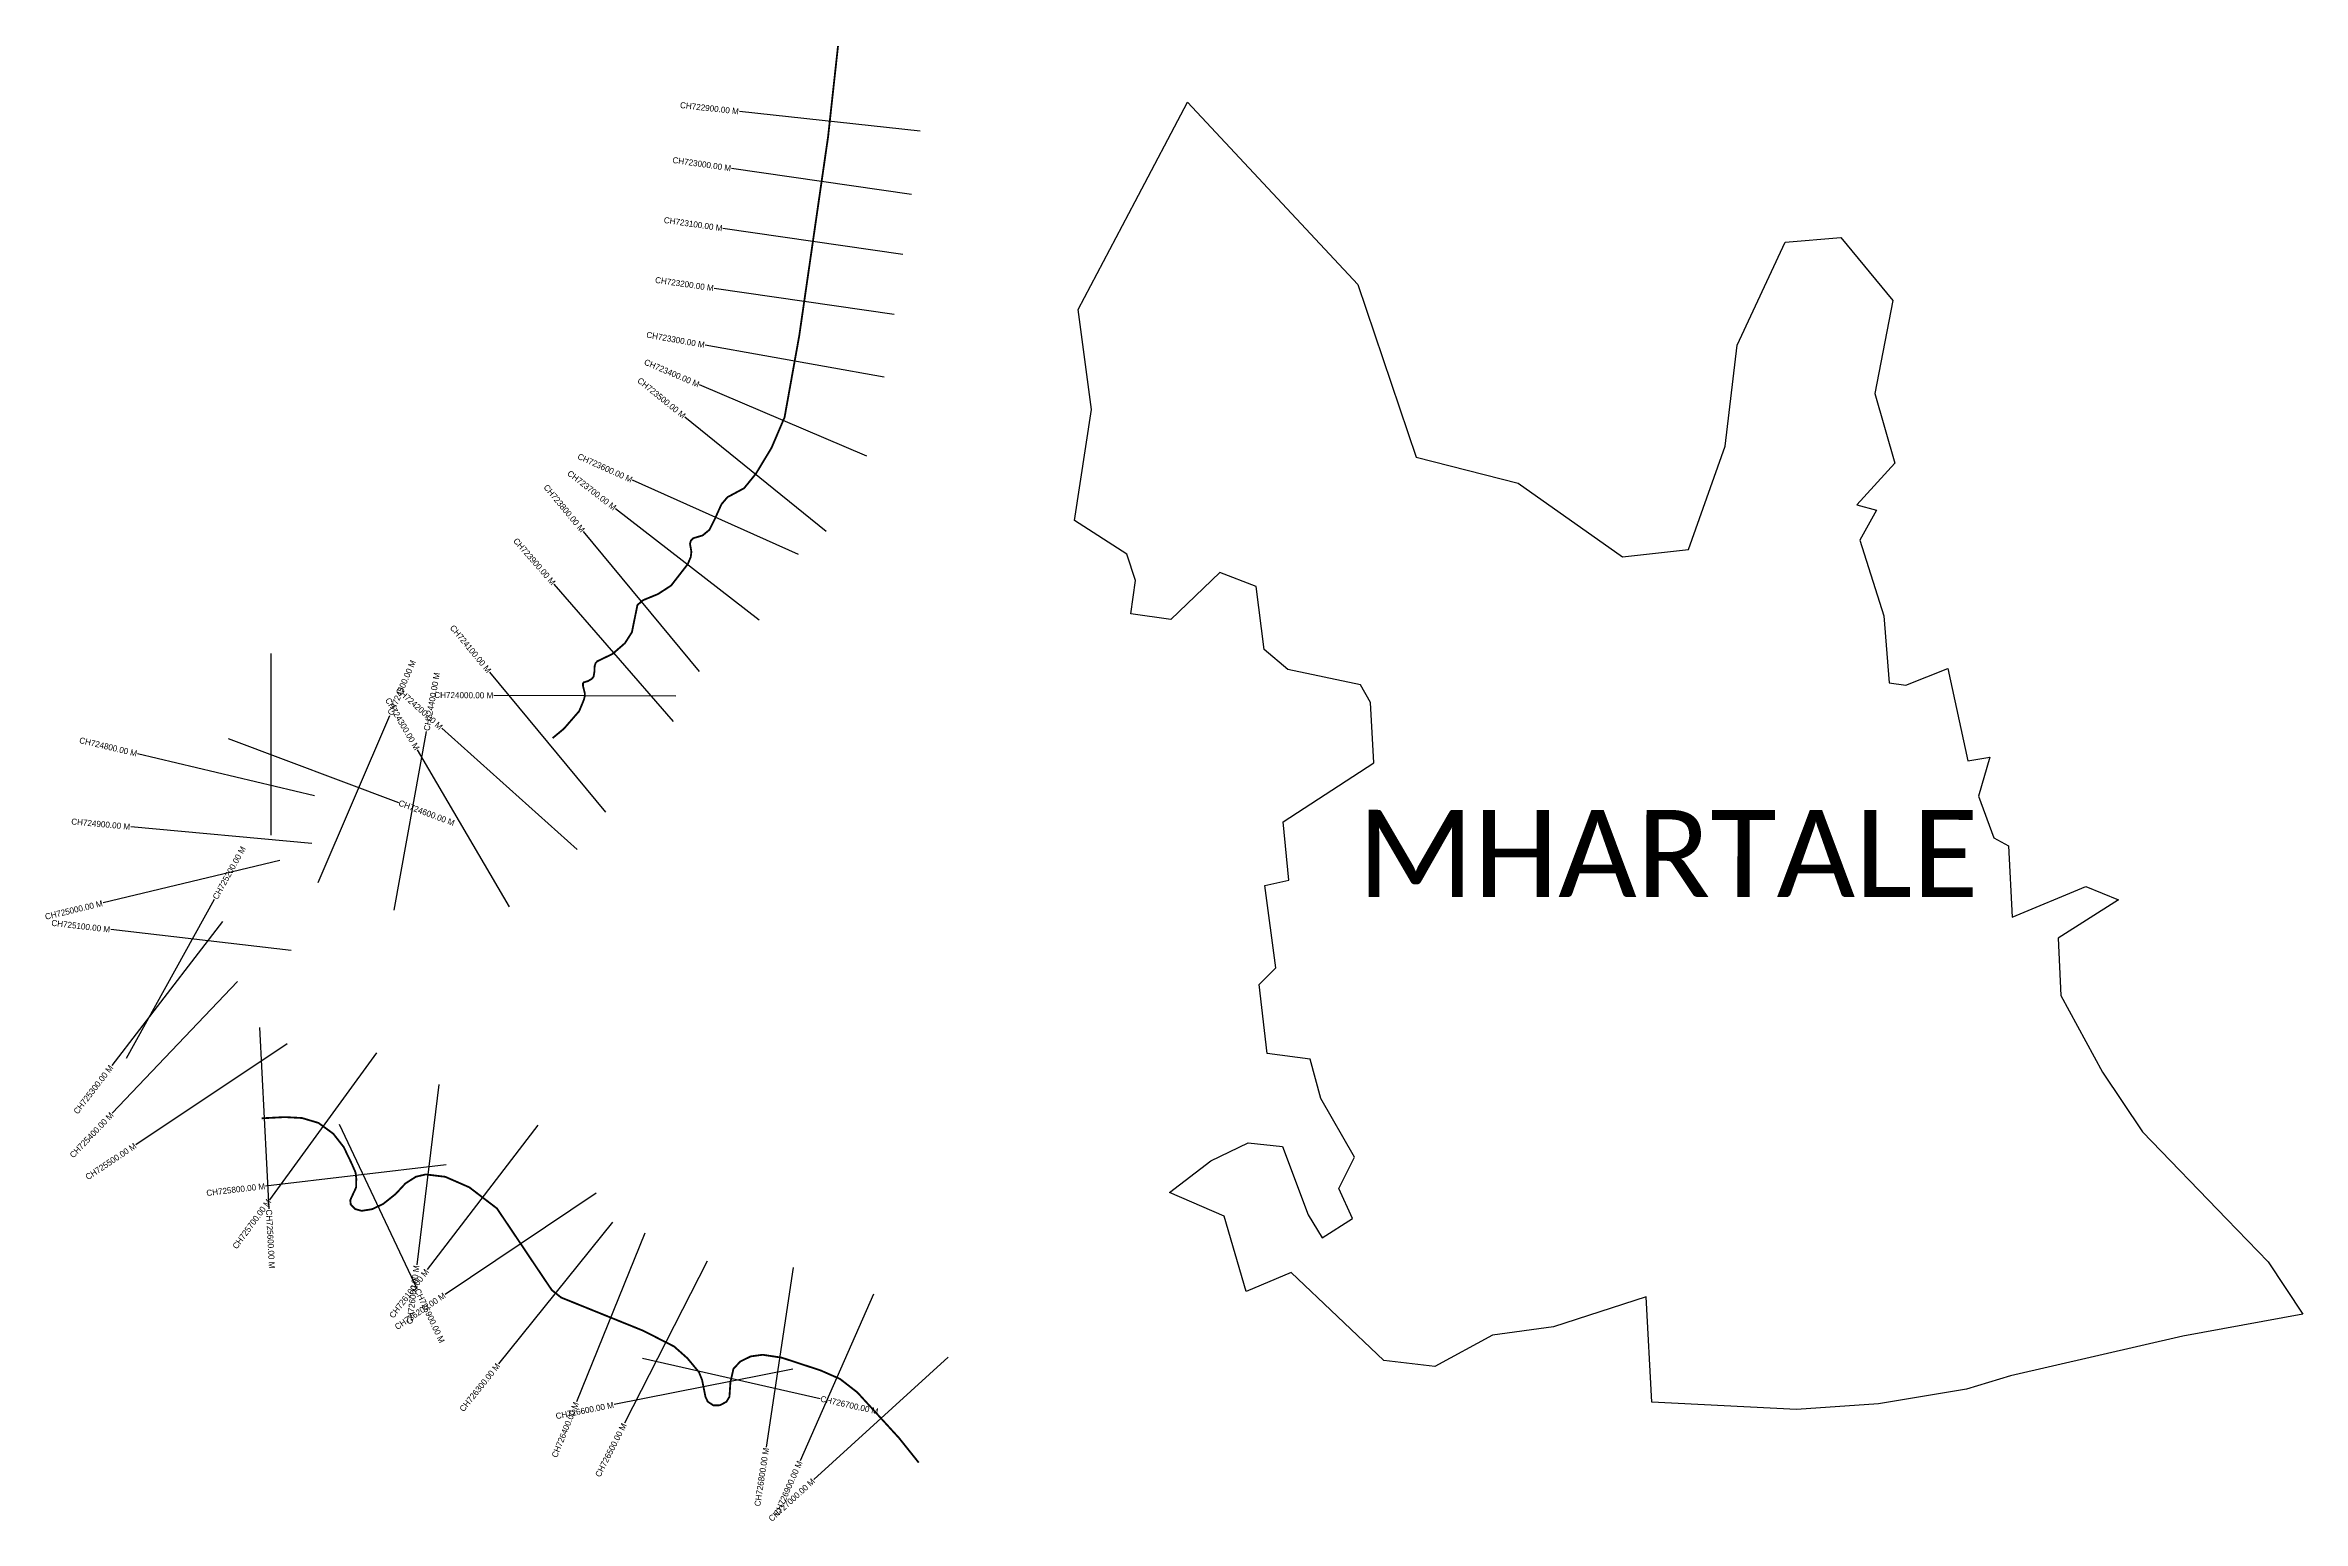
# Model space of a CAD drawing. Header units: metres. Extents: x 355535 to 359260, y 1740268 to 1742703.
import ezdxf
from ezdxf.enums import TextEntityAlignment as Align

# ---------------------------------------------------------------- set-up
doc = ezdxf.new("R2010")
doc.units = ezdxf.units.M
for name, color, linetype in [('CS', 134, 'Continuous'), ('CSMark', 6, 'Continuous'), ('NATURALLY PROTECTED', 3, 'Continuous'), ('VILLAGE NAME', 250, 'Continuous')]:
    doc.layers.add(name, color=color, linetype=linetype)

msp = doc.modelspace()

# ---------------------------------------------------------------- linework, layer by layer
at = {"color": 3}
for points in [[(358497.7, 1742385.8), (358583.2, 1742281.7), (358553.8, 1742128.4), (358586.6, 1742013.7), (358523.8, 1741944.5), (358556.4, 1741935.7), (358529.1, 1741886.4), (358568.6, 1741761.6), (358577.1, 1741650.8), (358604.9, 1741647.2), (358674.1, 1741674.4), (358707, 1741522.4), (358743.2, 1741528.5), (358724.6, 1741464), (358749.9, 1741395.3), (358774.3, 1741382), (358780.3, 1741264.5), (358901.6, 1741314.9), (358955.6, 1741292.8), (358856.1, 1741229.7), (358860.6, 1741134.9), (358929.1, 1741008.3), (358995.2, 1740910.2), (359134.6, 1740765.7), (359202.4, 1740695.4), (359259.8, 1740609.1), (359061.8, 1740572.8), (358777.6, 1740507.5), (358704.9, 1740485.3), (358559.8, 1740461.3), (358424.3, 1740451.6), (358185.7, 1740464), (358176.4, 1740637.6), (358023.4, 1740588.3), (357922.7, 1740574.3), (357827.8, 1740523), (357743.9, 1740532.7), (357590.7, 1740678), (357516.7, 1740646.4), (357480.3, 1740771), (357389.8, 1740810), (357458.2, 1740861.9), (357519.7, 1740892.1), (357576.6, 1740885.8), (357618.9, 1740772.8), (357642.2, 1740735.3), (357691.7, 1740767.2), (357669.3, 1740816.4), (357695.1, 1740868), (357639.5, 1740965.1), (357621.9, 1741030.1), (357551.3, 1741039), (357537.8, 1741152.9), (357565.5, 1741180.7), (357547.4, 1741316.7), (357586.8, 1741325.4), (357577.8, 1741421.7), (357727.3, 1741518.7), (357721.9, 1741618.7), (357705, 1741647.9), (357585.3, 1741673.1), (357546, 1741706.2), (357532.9, 1741809.8), (357473.2, 1741833.2), (357392.1, 1741755.6), (357326.1, 1741764.7), (357333.8, 1741819.9), (357319.9, 1741863.4), (357233.6, 1741918.8), (357261.5, 1742101.9), (357239.5, 1742267), (357333.2, 1742445.1), (357419.7, 1742609.1), (357700.8, 1742308.4), (357796.9, 1742023.5), (357965.3, 1741980.7), (358137.4, 1741858.7), (358246.2, 1741870.9), (358307, 1742041.4), (358326.8, 1742208.1), (358405.7, 1742377.9)], [(358405.7, 1742377.9), (358497.7, 1742385.8)]]:
    msp.add_lwpolyline(points, dxfattribs=at)
at = {"layer": 'CS'}
for p, q in [((356978.7, 1742561.1), (356680.5, 1742593.8)), ((356964.6, 1742456.9), (356667.7, 1742499.9)), ((356950.3, 1742357.9), (356653.4, 1742400.9)), ((356935.9, 1742258.9), (356639, 1742301.9)), ((356919.3, 1742155.1), (356624.1, 1742208.3)), ((356890.6, 1742024.8), (356614.7, 1742142.5)), ((356823.4, 1741900.4), (356590.5, 1742089.6)), ((356778, 1741862.5), (356504.2, 1741985.2)), ((356713.3, 1741754.3), (356476.3, 1741938.2)), ((356614.5, 1741669.4), (356423.2, 1741900.5)), ((356572, 1741587.4), (356375, 1741813.7)), ((355907.8, 1741399.6), (355907.8, 1741699.6)), ((356460.1, 1741437.6), (356268.7, 1741668.7)), ((356575.5, 1741628.7), (356275.5, 1741630.3)), ((355985.7, 1741321.4), (356103.8, 1741597.1)), ((356111.2, 1741275.6), (356164.2, 1741570.9)), ((356412.9, 1741375.8), (356189.4, 1741575.9)), ((355979.4, 1741464.6), (355687.5, 1741533.9)), ((355837.1, 1741559.1), (356117.9, 1741453.7)), ((356301.5, 1741281.5), (356149.7, 1741540.3)), ((355975, 1741385.8), (355676.3, 1741413.3)), ((355922.5, 1741357.5), (355630.8, 1741287.7)), ((355669.2, 1741031.6), (355814.7, 1741294)), ((355941.3, 1741209.3), (355643.3, 1741243.7)), ((355827.9, 1741256.9), (355645, 1741019.2)), ((355852.5, 1741158.3), (355645.9, 1740940.8)), ((355888.9, 1741082.4), (355904.3, 1740782.8)), ((355934.5, 1741055.3), (355684.9, 1740888.8)), ((356081.9, 1741040.5), (355905.3, 1740798)), ((356184.4, 1740988.3), (356148.1, 1740690.5)), ((356020, 1740922.5), (356148.4, 1740651.4)), ((356347.9, 1740920.9), (356165.6, 1740682.6)), ((356196.8, 1740855.8), (355898.9, 1740820.5)), ((356444.1, 1740809), (356195.1, 1740641.8)), ((356470.9, 1740761), (356283.2, 1740527)), ((356524.3, 1740742.6), (356411.8, 1740464.5)), ((356627.4, 1740696.3), (356491, 1740429.1)), ((356769.4, 1740686.1), (356724.6, 1740389.5)), ((356901.5, 1740641.9), (356780.8, 1740367.2)), ((356520.9, 1740536.5), (356813.5, 1740470.1)), ((357025, 1740538.4), (356803.4, 1740336)), ((356768.4, 1740518.2), (356474.1, 1740459.8))]:
    msp.add_line(p, q, dxfattribs=at)
at = {"layer": 'NATURALLY PROTECTED', "color": 2, "const_width": 3, "flags": 128}
for points in [[(356843.2, 1742701.8), (356826.8, 1742552), (356779.2, 1742223.5), (356755, 1742089), (356733.4, 1742038.5), (356707.7, 1741996), (356688.3, 1741972.1), (356660.8, 1741957.3), (356650.9, 1741945.6), (356640.7, 1741922.9), (356630.9, 1741903.3), (356619.7, 1741894.1), (356613.2, 1741892.2), (356604.4, 1741889.6), (356600.5, 1741885.7), (356599, 1741880.3), (356600, 1741874.7), (356601.3, 1741867.1), (356600.3, 1741858.7), (356595.3, 1741846.8), (356567.9, 1741811.5), (356546.2, 1741797.4), (356521.8, 1741787.4), (356512.3, 1741779.5), (356508.4, 1741760.2), (356503.2, 1741734.5), (356491.7, 1741716.4), (356471.4, 1741698.7), (356446.2, 1741686.6), (356443.4, 1741683.6), (356441.7, 1741678.4), (356441.3, 1741669.3), (356440, 1741661.2), (356436.9, 1741657.4), (356430.7, 1741653.8), (356423.7, 1741651.7), (356422.5, 1741649.9), (356422.4, 1741646), (356424, 1741639.8), (356425.5, 1741633.5), (356425.5, 1741629.1), (356424, 1741623.1), (356416.2, 1741604.2), (356391, 1741575.2), (356372.3, 1741559.7)], [(355892.2, 1740932.3), (355930.3, 1740934.3), (355958.8, 1740932.8), (355986.1, 1740924.7), (356010.5, 1740906.9), (356027.7, 1740884.9), (356040.7, 1740857.9), (356047.3, 1740842.9), (356048.5, 1740832.5), (356048.1, 1740818), (356042.6, 1740806.2), (356038.5, 1740797.2), (356039.3, 1740790.2), (356046.5, 1740782.6), (356057.3, 1740779.6), (356074.5, 1740782.3), (356092.8, 1740791), (356113.3, 1740807.3), (356129.5, 1740824.8), (356146.9, 1740835.9), (356163.1, 1740839.7), (356195.2, 1740835.8), (356235, 1740818.4), (356280.5, 1740783.6), (356320.5, 1740724.1), (356350.8, 1740678.9), (356371, 1740648.9), (356386.3, 1740636.6), (356522, 1740581.7), (356572.9, 1740555.7), (356594.6, 1740536.5), (356613.8, 1740513.4), (356619, 1740500.4), (356624.6, 1740472.3), (356628.3, 1740464.7), (356637.7, 1740458.5), (356648.4, 1740458.8), (356659.1, 1740464.5), (356664.1, 1740472.9), (356665.7, 1740496.8), (356670.7, 1740518.9), (356681.9, 1740530.9), (356699.2, 1740539.4), (356718.8, 1740542.1), (356750.4, 1740537.3), (356814.4, 1740516.3), (356846.5, 1740502.2), (356875, 1740480.1), (356913.3, 1740438.2), (356943.9, 1740404.7), (356976.4, 1740364.1)]]:
    msp.add_lwpolyline(points, dxfattribs=at)

# ---------------------------------------------------------------- texts
at = {"layer": 'CSMark'}
for s, rotation, p in [('CH722900.00 M', 353.7515, (356679.5, 1742593.9)), ('CH723000.00 M', 351.7575, (356666.7, 1742500)), ('CH723100.00 M', 351.7575, (356652.4, 1742401)), ('CH723200.00 M', 351.7575, (356638, 1742302.1)), ('CH723300.00 M', 349.7697, (356623.1, 1742208.5)), ('CH723400.00 M', 336.8878, (356613.8, 1742142.9)), ('CH723500.00 M', 320.8986, (356589.8, 1742090.3)), ('CH723600.00 M', 335.8597, (356503.3, 1741985.6)), ('CH723800.00 M', 309.5981, (356422.6, 1741901.3)), ('CH723700.00 M', 322.1833, (356475.5, 1741938.8)), ('CH723900.00 M', 311.0422, (356374.4, 1741814.4)), ('CH724100.00 M', 309.6306, (356268.1, 1741669.4)), ('CH724200.00 M', 318.1622, (356188.7, 1741576.5)), ('CH724300.00 M', 300.3999, (356149.2, 1741541.1)), ('CH724000.00 M', 359.7011, (356274.5, 1741630.3)), ('CH724800.00 M', 346.6526, (355686.6, 1741534.1)), ('CH724900.00 M', 354.7376, (355675.3, 1741413.4)), ('CH725000.00 M', 13.4551, (355629.8, 1741287.4)), ('CH725100.00 M', 353.4163, (355642.3, 1741243.8)), ('CH725300.00 M', 52.417, (355644.4, 1741018.4)), ('CH725400.00 M', 46.4822, (355645.3, 1740940)), ('CH725500.00 M', 33.7021, (355684.1, 1740888.2)), ('CH725800.00 M', 6.76, (355897.9, 1740820.4)), ('CH725700.00 M', 53.9371, (355904.7, 1740797.2)), ('CH726100.00 M', 52.5743, (356165, 1740681.8)), ('CH726000.00 M', 83.0354, (356147.9, 1740689.5)), ('CH726200.00 M', 33.8806, (356194.2, 1740641.2)), ('CH726300.00 M', 51.2656, (356282.6, 1740526.2)), ('CH726400.00 M', 67.9685, (356411.4, 1740463.5)), ('CH726600.00 M', 11.2273, (356473.1, 1740459.6)), ('CH726500.00 M', 62.9666, (356490.6, 1740428.2)), ('CH726800.00 M', 81.4122, (356724.5, 1740388.5)), ('CH727000.00 M', 42.4101, (356802.7, 1740335.4)), ('CH726900.00 M', 66.2741, (356780.4, 1740366.3))]:
    msp.add_text(s, height=10, rotation=rotation, dxfattribs=at).set_placement(p, align=Align.MIDDLE_RIGHT)
for s, rotation, p in [('CH724500.00 M', 66.8123, (356104.2, 1741598.1)), ('CH724400.00 M', 79.8281, (356164.4, 1741571.9)), ('CH724600.00 M', 339.4329, (356118.9, 1741453.4)), ('CH725200.00 M', 61.0045, (355815.2, 1741294.8)), ('CH725600.00 M', 272.9428, (355904.4, 1740781.8)), ('CH725900.00 M', 295.3401, (356148.8, 1740650.5)), ('CH726700.00 M', 347.2166, (356814.4, 1740469.9))]:
    msp.add_text(s, height=10, rotation=rotation, dxfattribs=at).set_placement(p, align=Align.MIDDLE_LEFT)
at = {"layer": 'VILLAGE NAME', "insert": (357700.3, 1741441.4), "char_height": 143.7, "attachment_point": 1, "rotation": 359.9793}
msp.add_mtext_dynamic_manual_height_columns('{\\fCalibri|b0|i0|c0|p34;MHARTALE}', width=1418, gutter_width=718.5, heights=[0], dxfattribs=at)

doc.saveas('drawing.dxf')
